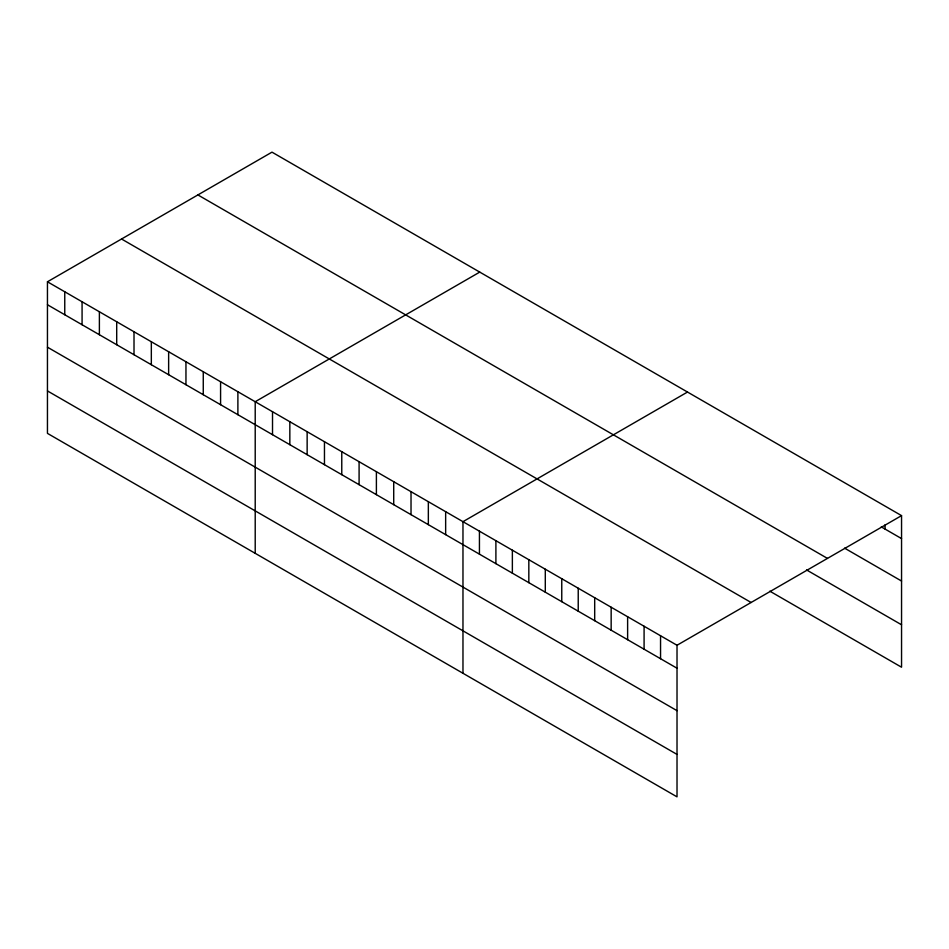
<?xml version="1.0" encoding="UTF-8"?>
<svg xmlns="http://www.w3.org/2000/svg" width="949" height="949" viewBox="0 0 949 949"><rect width="100%" height="100%" fill="white"/><g stroke="black" fill="none" stroke-linecap="round" stroke-linejoin="round"><path stroke-width="1.42" d="M47.45 281.782L677.017 645.261L677.017 796.852L47.45 433.373L47.45 281.782L271.983 152.148L901.55 515.627L901.55 667.218L769.829 591.168M479.743 272.102L255.21 401.724L255.21 553.314M687.491 392.044L462.97 521.677L462.97 673.268M677.017 645.261L901.55 515.627M881.289 526.897L901.55 538.593M844.551 548.131L901.55 581.037M197.89 194.925L827.457 558.403M806.555 569.934L901.55 624.774M121.543 239.006L751.11 602.485M47.45 304.748L677.017 668.226M47.45 347.192L677.017 710.671M47.45 390.929L677.017 754.408M885.085 524.785L885.085 529.091M660.551 635.759L660.551 658.725M644.086 626.245L644.086 649.211M627.621 616.743L627.621 639.709M611.156 607.23L611.156 630.207M594.691 597.728L594.691 620.693M578.226 588.226L578.226 611.192M561.761 578.712L561.761 601.678M545.295 569.21L545.295 592.176M528.83 559.708L528.83 582.674M512.365 550.195L512.365 573.16M495.9 540.693L495.9 563.659M479.435 531.179L479.435 554.145M445.65 511.677L445.65 534.643M428.343 501.689L428.343 524.655M411.024 491.689L411.024 514.655M393.716 481.701L393.716 504.666M376.397 471.7L376.397 494.666M359.09 461.7L359.09 484.666M341.77 451.712L341.77 474.678M324.463 441.712L324.463 464.678M307.144 431.712L307.144 454.678M289.836 421.724L289.836 444.69M272.517 411.724L272.517 434.689M237.891 391.735L237.891 414.701M220.583 381.735L220.583 404.701M203.264 371.747L203.264 394.713M185.957 361.747L185.957 384.713M168.637 351.747L168.637 374.713M151.33 341.759L151.33 364.724M134.011 331.759L134.011 354.724M116.703 321.758L116.703 344.736M99.384 311.77L99.384 334.736M82.077 301.77L82.077 324.736M64.757 291.782L64.757 314.748"/></g></svg>
